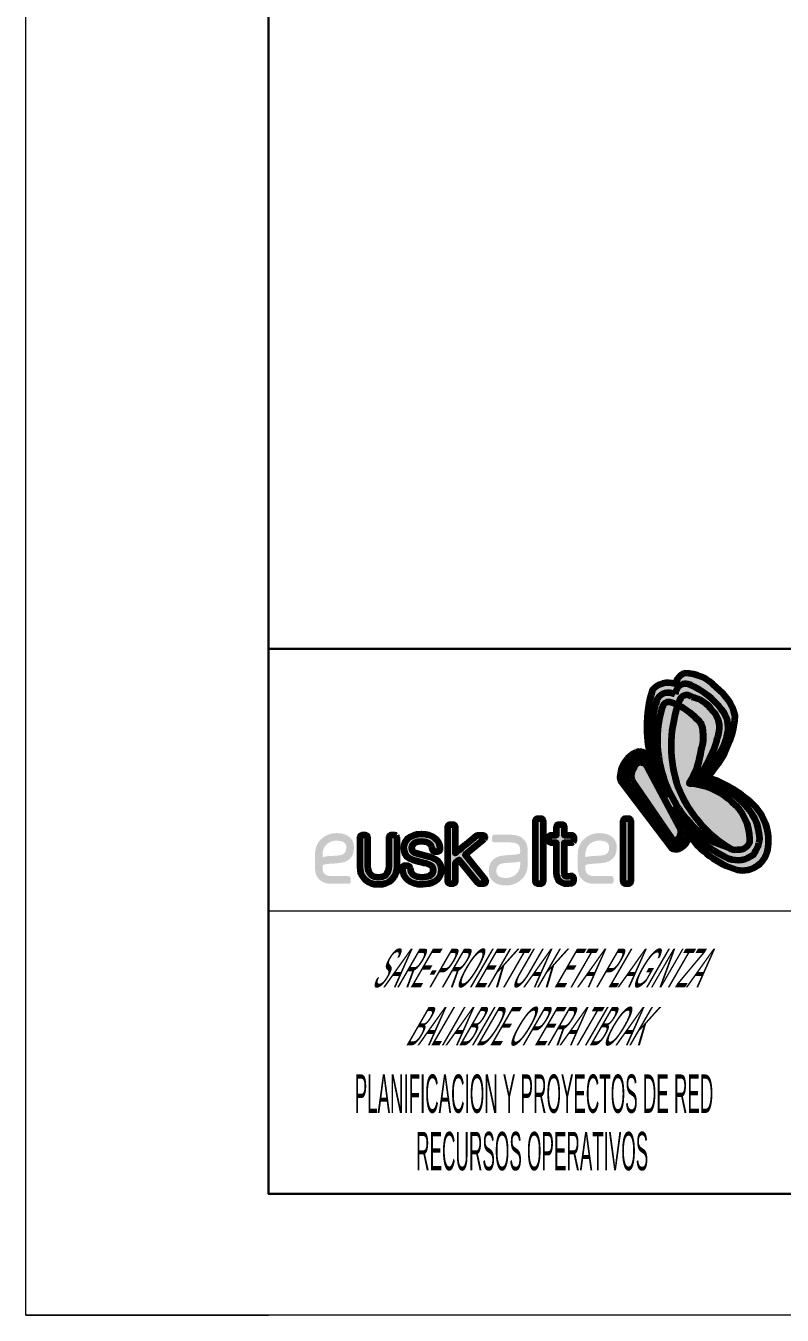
# Model space of a CAD drawing. Header units: millimetres. Extents: x 563825 to 564035, y 4765786 to 4766083.
# Drawn here: x 563824.9 to 563887.2, y 4765786 to 4765892.3 of the extents above; entities that cross this region are included whole.
import ezdxf
from ezdxf.enums import TextEntityAlignment as Align

# ---------------------------------------------------------------- set-up
doc = ezdxf.new("R2010")
doc.units = ezdxf.units.MM
doc.layers.add('58 Formato plano y líneas de solape - Planoaren formatua eta gainjartze-marrak', color=7, linetype='Continuous', lineweight=0)
doc.styles.add('StyleArial', font='arial.ttf')

msp = doc.modelspace()

# ---------------------------------------------------------------- hatches: boundary and pattern name
at = {"layer": '58 Formato plano y líneas de solape - Planoaren formatua eta gainjartze-marrak', "linetype": 'Continuous'}
h = msp.add_hatch(color=7, dxfattribs=at)
edge = h.paths.add_edge_path()
edge.add_arc((563876.0569495838, 4765830.377036599), 2.214256663156821, 113.0126527343384, 176.6086605830548)
edge.add_arc((563874.4603107203, 4765830.343773287), 0.6353381930428542, 165.0176347218246, 217.1847064365049)
edge.add_line((563873.9541421899, 4765829.959783442), (563878.1026433061, 4765824.489430607))
edge.add_arc((563878.4331972674, 4765825.275276483), 0.8525370892501735, 247.1866778747889, 311.7379664884903)
edge.add_arc((563878.390227569, 4765825.535572894), 1.084608779382514, 304.2565031456134, 367.1343983395432)
edge.add_arc((563885.7252361084, 4765829.991476119), 7.605609389967584, 214.6219688031748, 252.7879454035707)
edge.add_arc((563883.9278451462, 4765824.810841453), 2.133061599155011, 257.7337970555378, 354.9339671196885)
edge.add_arc((563881.7792702588, 4765825.071697388), 4.29684985118762, 353.9990581437214, 411.3540350593909)
edge.add_arc((563877.8139400536, 4765820.644511553), 10.23633495275654, 49.49431329895392, 71.76815546821588)
edge.add_arc((563875.1531096948, 4765836.112066452), 8.208875705234407, 315.5838607576871, 355.1472117776078)
edge.add_arc((563879.0905882218, 4765834.287319247), 4.389979487442117, 14.92028973574084, 52.61617750007174)
edge.add_arc((563879.0770184137, 4765835.258867023), 3.675650749786165, 43.21096524827868, 88.69268368934038)
edge.add_arc((563879.7191767718, 4765837.635715161), 1.412834376722308, 113.2760757386089, 163.3458073577096)
edge.add_arc((563877.785997648, 4765836.440922497), 1.701469767852468, 70.08334952478243, 138.7888647516532)
edge.add_arc((563886.1303121119, 4765834.511044506), 10.09629094526261, 162.4115937916652, 197.8981123629861)
edge.add_line((563876.5226358216, 4765831.40819906), (563876.0403179228, 4765832.173255446))
edge.add_arc((563875.4582100097, 4765831.740832293), 0.7251477798905889, 36.60707478349401, 111.5953104005029)
at = {"layer": '58 Formato plano y líneas de solape - Planoaren formatua eta gainjartze-marrak', "linetype": 'Continuous', "true_color": 0xd2d2d2}
h = msp.add_hatch(color=254, dxfattribs=at)
edge = h.paths.add_edge_path()
edge.add_arc((563877.8199049953, 4765836.272958232), 1.054550972761948, 58.35319779433772, 156.3179122489384)
edge.add_arc((563885.2209913925, 4765834.127474762), 8.752366657722925, 162.9307687130119, 190.9376674411496)
edge.add_arc((563885.2209913916, 4765832.996522233), 8.609684642344629, 183.5274779035367, 208.40225727049)
edge.add_line((563877.6476558761, 4765828.901249438), (563876.140107911, 4765831.607779036))
edge.add_arc((563875.5413682843, 4765831.391567542), 0.6365818844685879, 19.85521444734081, 117.1213033743613)
edge.add_arc((563875.6744215224, 4765830.859354589), 1.177498734982373, 111.0666121927416, 153.7780332185774)
edge.add_arc((563875.2586301515, 4765830.726301349), 0.9149424347684022, 134.4331536777385, 176.5663696176102)
edge.add_arc((563874.892733746, 4765830.443563216), 0.6431028721417372, 148.3414785127044, 208.4956385726687)
edge.add_arc((563874.7763121618, 4765830.177456741), 0.4506145289846714, 185.1836975531582, 224.9999999790664)
edge.add_line((563874.4576794317, 4765829.858824087), (563878.1026433061, 4765824.888590556))
edge.add_arc((563878.4186445696, 4765825.271118565), 0.4961699583555589, 230.4403318471539, 332.5924245312409)
edge.add_arc((563878.3188546401, 4765825.736804901), 0.8795670275400982, 307.89686727251, 384.7751405497647)
edge.add_line((563879.117465804, 4765826.1053948), (563878.2855912409, 4765827.699340004))
edge.add_arc((563887.0671050779, 4765832.971574751), 10.24262862569308, 210.9797119140804, 245.2419600954653)
edge.add_arc((563883.5245626, 4765825.637014972), 2.103682305549836, 249.2027179732998, 308.9275435950692)
edge.add_arc((563882.5931899289, 4765825.603751663), 2.765390447744216, 324.565953956825, 353.6598082578191)
edge.add_arc((563881.3458158184, 4765825.204591948), 3.996950868500269, 1.34435345027654, 50.56320882170492)
edge.add_arc((563880.3146532191, 4765825.088170365), 4.796605256155645, 41.90065575950526, 71.06466408078202)
edge.add_arc((563876.6120804374, 4765819.32814608), 11.5623260048267, 62.94498813016585, 70.0131871583192)
edge.add_arc((563875.4953104027, 4765835.056191309), 7.023742378254644, 316.1924545290985, 335.1416356488061)
edge.add_arc((563878.1359064385, 4765834.867583402), 4.644406883543407, 323.4783613955048, 348.6900675220367)
edge.add_arc((563880.4643381129, 4765834.468423686), 2.283841977191544, 347.0532719536885, 400.4622274872571)
edge.add_arc((563876.9051639806, 4765831.807358911), 6.724717081711002, 38.03252003061942, 65.48035731643222)
edge.add_arc((563879.2335956559, 4765837.171067595), 0.8849569714825817, 58.50212619408997, 132.7688254351266)
edge.add_arc((563879.5662287523, 4765837.071277664), 1.197155671532146, 141.243340577035, 175.2363583055722)
at = {"layer": '58 Formato plano y líneas de solape - Planoaren formatua eta gainjartze-marrak', "linetype": 'Continuous', "true_color": 0xf07a00}
h = msp.add_hatch(color=30, dxfattribs=at)
edge = h.paths.add_edge_path()
edge.add_arc((563877.8531683056, 4765836.065062549), 0.5066975479101125, 82.13562613841088, 169.9393103192397, ccw=False)
edge.add_arc((563877.6072335843, 4765834.770666906), 1.823783163746946, 56.75828523511137, 80.04565193927448, ccw=False)
edge.add_arc((563888.1814259507, 4765832.938311442), 10.14614099144182, 160.6745149229161, 199.7419713409585)
edge.add_arc((563888.2313209159, 4765833.370734468), 10.34652790912227, 201.9030262573441, 239.7967622428121)
edge.add_line((563883.0263056856, 4765824.428785227), (563881.6157742583, 4765824.953234897))
edge.add_arc((563886.3020489569, 4765832.780310721), 9.122734595913093, 204.9811704861748, 239.0899414577049, ccw=False)
edge.add_arc((563886.7344719802, 4765833.412313605), 9.789392594075778, 163.7203268011513, 207.265882030364, ccw=False)
edge.add_line((563877.3375869198, 4765836.156536547), (563877.3542621109, 4765836.153578163))
at = {"layer": '58 Formato plano y líneas de solape - Planoaren formatua eta gainjartze-marrak', "linetype": 'Continuous', "true_color": 0xe17500}
h = msp.add_hatch(color=32, dxfattribs=at)
edge = h.paths.add_edge_path()
edge.add_arc((563888.1814259507, 4765832.938311442), 10.14614099144182, 160.6745149229161, 199.7419713409585)
edge.add_arc((563888.2313209159, 4765833.370734468), 10.34652790912227, 201.9030262573441, 239.7967622428121)
edge.add_arc((563883.3168123254, 4765825.388676226), 1.002888248792874, 253.1617994901751, 284.0203949100072)
edge.add_arc((563883.6908791478, 4765825.254486913), 0.8490054521190552, 261.1170856854768, 360)
edge.add_arc((563880.4310748024, 4765825.154696983), 4.110021408200268, 1.391258860757097, 50.31082444655382)
edge.add_arc((563879.2335956547, 4765824.339745898), 5.516476523547678, 46.14184207962808, 86.88728337489684)
edge.add_arc((563873.5455697039, 4765833.537051016), 7.032745615851553, 328.3626134685513, 352.7737842565867)
edge.add_arc((563877.6702200988, 4765833.636840944), 3.017338302644303, 340.958427233371, 368.4033710961771)
edge.add_arc((563879.3333855846, 4765834.135790589), 1.323049447148906, 357.4877978959004, 412.001267570407)
edge.add_arc((563876.4178568798, 4765831.656667778), 5.129894462524905, 43.35438664314185, 64.73923765150977)
at = {"layer": '58 Formato plano y líneas de solape - Planoaren formatua eta gainjartze-marrak', "linetype": 'Continuous', "true_color": 0xf07a00}
h = msp.add_hatch(color=30, dxfattribs=at)
edge = h.paths.add_edge_path()
edge.add_arc((563879.3167539295, 4765836.530748883), 0.6024241599612605, 45.00000003131665, 173.6598082161861)
edge.add_arc((563895.2045633966, 4765830.349835777), 17.63056443834215, 159.2462163063078, 160.2896419324549)
edge.add_arc((563876.4178568823, 4765831.656667778), 5.129894460605004, 43.354386662779575, 64.73923767294082, ccw=False)
edge.add_arc((563879.3333855837, 4765834.135790589), 1.323049447935595, -2.5122021426246874, 52.001267538624575, ccw=False)
edge.add_arc((563877.6702201006, 4765833.636840944), 3.017338300768726, -19.04157278033199, 8.4033710835281, ccw=False)
edge.add_arc((563873.5455697037, 4765833.537051015), 7.032745615428851, 328.3626134760061, 352.7737842638753, ccw=False)
edge.add_arc((563879.2335956547, 4765824.339745897), 5.516476524578399, 46.14184208458647, 86.8872833754221, ccw=False)
edge.add_arc((563877.7132900789, 4765823.21106986), 7.390380903065631, 43.70522814649664, 70.99339636897705)
edge.add_arc((563873.296094883, 4765835.86548269), 8.870302832282263, 320.2925800415186, 347.0428658754961)
edge.add_arc((563880.1649683256, 4765834.468423686), 1.871619891641387, 341.5650511680622, 406.4548452443346)
edge.add_arc((563879.2834906185, 4765834.401897066), 2.595777192861745, 33.2470677164324, 79.80966618746466)
at = {"layer": '58 Formato plano y líneas de solape - Planoaren formatua eta gainjartze-marrak', "linetype": 'Continuous', "true_color": 0xe17500}
h = msp.add_hatch(color=32, dxfattribs=at)
edge = h.paths.add_edge_path()
edge.add_line((563874.8939165606, 4765830.013757796), (563878.1359065416, 4765825.27111847))
edge.add_arc((563878.3687496041, 4765825.470698424), 0.3066725621074232, 220.6012947252142, 321.3401918953677)
edge.add_arc((563878.1026431274, 4765825.83659483), 0.7525855658256029, 312.2051690703123, 393.6900675358123)
edge.add_line((563878.7288321382, 4765826.254054008), (563876.0902129168, 4765831.191987892))
edge.add_arc((563875.5415891121, 4765830.978117333), 0.5888366335918838, 21.29735989309694, 175.7103088759275)
edge.add_arc((563875.5822061205, 4765830.478489288), 0.8304925510544222, 139.1077351622935, 214.0271290312803)
for points in [[(563866.9186153397, 4765826.912199899), (563866.9784450114, 4765826.954080611), (563867.0472491619, 4765826.966046489), (563867.3075079225, 4765826.966046489), (563867.379303472, 4765826.954080611), (563867.4361414623, 4765826.912199899), (563867.4780221758, 4765826.852370225), (563867.4899880536, 4765826.780574959), (563867.4899880536, 4765821.760872405), (563867.4780221758, 4765821.692068256), (563867.4361414623, 4765821.632238867), (563867.379303472, 4765821.590358156), (563867.3075079225, 4765821.575400877), (563867.0472491619, 4765821.575400877), (563866.9784450114, 4765821.590358156), (563866.9186153397, 4765821.632238867), (563866.8767349087, 4765821.692068256), (563866.8617773496, 4765821.760872405), (563866.8617773496, 4765826.780574959), (563866.8767349087, 4765826.852370225)], [(563874.5379132526, 4765826.966046489), (563874.6097088021, 4765826.954080611), (563874.6695384738, 4765826.912199899), (563874.7084277885, 4765826.852370225), (563874.7203936662, 4765826.780574959), (563874.7203936662, 4765821.760872405), (563874.7084277885, 4765821.692068256), (563874.6695384738, 4765821.632238867), (563874.6097088021, 4765821.590358156), (563874.5379132526, 4765821.575400877), (563874.277654492, 4765821.575400877), (563874.2088509067, 4765821.590358156), (563874.149021235, 4765821.632238867), (563874.1101319202, 4765821.692068256), (563874.0951746436, 4765821.760872405), (563874.0951746436, 4765826.780574959), (563874.1101319202, 4765826.852370225), (563874.149021235, 4765826.912199899), (563874.2088509067, 4765826.954080611), (563874.277654492, 4765826.966046489)], [(563855.3774881893, 4765825.545093908), (563855.4223603016, 4765825.485264238), (563855.4343261794, 4765825.413468686), (563855.4343261794, 4765823.014302133), (563855.4074027424, 4765822.679256706), (563855.323641598, 4765822.37711695), (563855.1890249779, 4765822.116858472), (563855.0035531654, 4765821.892497628), (563854.7791923209, 4765821.718991693), (563854.5159421612, 4765821.596340952), (563854.2317516451, 4765821.530528482), (563853.920637692, 4765821.506596725), (563853.8727741808, 4765821.506596725), (563853.5975578607, 4765821.530528482), (563853.3283249037, 4765821.596340952), (563853.0710575416, 4765821.718991693), (563852.8377219357, 4765821.892497628), (563852.6552418045, 4765822.113866792), (563852.5176335032, 4765822.37711695), (563852.4368637574, 4765822.679256706), (563852.409940603, 4765823.014302133), (563852.409940603, 4765825.413468686), (563852.4248981623, 4765825.485264238), (563852.4637871945, 4765825.545093908), (563852.5236168662, 4765825.586974622), (563852.5954124155, 4765825.598940499), (563852.852679212, 4765825.598940499), (563852.9244750441, 4765825.586974622), (563852.9813130344, 4765825.545093908), (563853.023193748, 4765825.485264238), (563853.0351596257, 4765825.413468686), (563853.0351596257, 4765823.035242491), (563853.0531085839, 4765822.798915767), (563853.1039637764, 4765822.604469759), (563853.1877252037, 4765822.454895863), (563853.2894355889, 4765822.332244838), (563853.4150774472, 4765822.245492012), (563853.5556771472, 4765822.179679542), (563853.9086715314, 4765822.125832952), (563854.1120923018, 4765822.143781627), (563854.285597954, 4765822.179679542), (563854.4291890528, 4765822.245492012), (563854.5518397948, 4765822.332244838), (563854.6565415786, 4765822.454895863), (563854.7343199258, 4765822.601478077), (563854.7881665172, 4765822.798915767), (563854.8061154751, 4765823.035242491), (563854.8061154751, 4765825.413468686), (563854.8210727518, 4765825.485264238), (563854.8599620665, 4765825.545093908), (563854.9197917383, 4765825.586974622), (563854.9915872877, 4765825.598940499), (563855.2488546495, 4765825.598940499), (563855.320650199, 4765825.586974622)], [(563858.4467458779, 4765822.577546323), (563858.4617034371, 4765822.71216266), (563858.4497372766, 4765822.849770961), (563858.4048648815, 4765822.942506866), (563858.3211037369, 4765823.035242491), (563858.207427474, 4765823.110029439), (563857.8783648454, 4765823.235671862), (563857.7018675117, 4765823.277552293), (563857.4924639438, 4765823.328407486), (563857.25314554, 4765823.391228555), (563856.9809209014, 4765823.463024104), (563856.7775004135, 4765823.531828256), (563856.6039947616, 4765823.600632406), (563856.3497187985, 4765823.753197702), (563856.1702300663, 4765823.962601269), (563856.0685196811, 4765824.225851431), (563856.032621765, 4765824.54893126), (563856.0535621217, 4765824.746368668), (563856.1104006773, 4765824.940814961), (563856.2210849763, 4765825.144235728), (563856.3796336344, 4765825.323724463), (563856.5860458036, 4765825.473298359), (563856.834338404, 4765825.583982941), (563857.1304950805, 4765825.658770171), (563857.4745149858, 4765825.682701927), (563857.8005862157, 4765825.66475297), (563858.0877684132, 4765825.604923298), (563858.3420440939, 4765825.506204594), (563858.5574307421, 4765825.362613494), (563858.7159791174, 4765825.216030995), (563858.8356381782, 4765825.039533945), (563858.925382403, 4765824.833121776), (563858.9792292769, 4765824.590811974), (563858.9971779524, 4765824.402348763), (563858.9852120744, 4765824.333544895), (563858.9433313609, 4765824.270723544), (563858.8835019721, 4765824.231834226), (563858.8117064227, 4765824.21687695), (563858.5544390605, 4765824.21687695), (563858.4258055208, 4765824.267732142), (563858.3689675309, 4765824.390382887), (563858.3689675309, 4765824.402348763), (563858.3510185729, 4765824.545939862), (563858.3121295406, 4765824.662607525), (563858.2403339912, 4765824.785258266), (563858.147598085, 4765824.877993889), (563858.0309304233, 4765824.952780837), (563857.8783648454, 4765825.00363603), (563857.6928933156, 4765825.039533945), (563857.4745149858, 4765825.051499824), (563857.1933158684, 4765825.033550865), (563856.9898953805, 4765824.976712876), (563856.8522873617, 4765824.898934528), (563856.7595514555, 4765824.815172818), (563856.6847645075, 4765824.689530678), (563856.6578413531, 4765824.539956499), (563856.6727983468, 4765824.396365682), (563856.7146793435, 4765824.300638376), (563856.7924579729, 4765824.22286003), (563856.8941680753, 4765824.163030358), (563857.2681030993, 4765824.040379616), (563858.1894785161, 4765823.795078416), (563858.4168310419, 4765823.71730007), (563858.6202518126, 4765823.606615205), (563858.8117064227, 4765823.457041307), (563858.9582889202, 4765823.268578096), (563859.0629904215, 4765823.026268295), (563859.0958969389, 4765822.727120219), (563859.0599990227, 4765822.413014866), (563858.9463227598, 4765822.143781627), (563858.7847832682, 4765821.934378341), (563858.5753797003, 4765821.763863808), (563858.3420440939, 4765821.644204746), (563858.0817853332, 4765821.563434717), (563857.5732336896, 4765821.506596725), (563857.1963075498, 4765821.530528482), (563856.8672449212, 4765821.599332633), (563856.5830544047, 4765821.713008611), (563856.3437360009, 4765821.871557271), (563856.200144902, 4765822.024122567), (563856.0834772404, 4765822.197628501), (563855.9967241315, 4765822.401048987), (563855.9339030613, 4765822.628401515), (563855.9009968266, 4765822.885668877), (563855.9009968266, 4765822.900625871), (563855.9159543859, 4765822.972421421), (563855.9548434179, 4765823.032251092), (563856.0176647713, 4765823.07413209), (563856.0864686391, 4765823.086097682), (563856.3437360009, 4765823.086097682), (563856.4663864603, 4765823.041225571), (563856.5262161322, 4765822.924557908), (563856.5292075308, 4765822.900625871), (563856.5591223666, 4765822.727120219), (563856.6069861606, 4765822.574554923), (563856.6787817099, 4765822.448912499), (563856.7685259347, 4765822.347202398), (563856.9210915127, 4765822.254466492), (563857.1035716436, 4765822.18566234), (563857.3189582919, 4765822.143781627), (563857.567250892, 4765822.128824351), (563857.9112710801, 4765822.164721983), (563858.0728111367, 4765822.218568858), (563858.2044360753, 4765822.281389645), (563858.3988820841, 4765822.463870059)], [(563862.6408000364, 4765825.266886191), (563861.0732646749, 4765823.968584068), (563862.7425101389, 4765821.87454867), (563862.7784080552, 4765821.757881008), (563862.7604590969, 4765821.680102379), (563862.6976380269, 4765821.602324031), (563862.5959276416, 4765821.575400877), (563862.254899135, 4765821.575400877), (563862.1741291066, 4765821.593349553), (563862.1083166373, 4765821.647196426), (563860.591636751, 4765823.55875141), (563860.2595824408, 4765823.283535657), (563860.2595824408, 4765821.760872405), (563860.2476162805, 4765821.692068256), (563860.2057355668, 4765821.632238867), (563860.1459061779, 4765821.590358156), (563860.0741106286, 4765821.575400877), (563859.8138518677, 4765821.575400877), (563859.7480393985, 4765821.590358156), (563859.6882100096, 4765821.632238867), (563859.6493206949, 4765821.692068256), (563859.6343631356, 4765821.760872405), (563859.6343631356, 4765826.292963673), (563859.6493206949, 4765826.364759222), (563859.6882100096, 4765826.418605815), (563859.7480393985, 4765826.460486528), (563859.8138518677, 4765826.472452407), (563860.0741106286, 4765826.472452407), (563860.1459061779, 4765826.460486528), (563860.2057355668, 4765826.418605815), (563860.2476162805, 4765826.364759222), (563860.2595824408, 4765826.292963673), (563860.2595824408, 4765824.09721789), (563860.334369389, 4765824.157047279), (563860.4480456522, 4765824.252774582), (563860.6065940276, 4765824.384399806), (563860.8010400364, 4765824.545939862), (563861.0433501217, 4765824.746368668), (563861.3245492391, 4765824.979704274), (563861.6506201865, 4765825.248937231), (563862.0125893323, 4765825.551076706), (563862.129256994, 4765825.592957418), (563862.5241323747, 4765825.592957418), (563862.6348169564, 4765825.563042868), (563862.6976380269, 4765825.473298359), (563862.7066125058, 4765825.410477288), (563862.6916549464, 4765825.33269894)], [(563869.9759074332, 4765825.01859359), (563869.9160780443, 4765824.979704274), (563869.8442824947, 4765824.964746715), (563869.2310290672, 4765824.964746715), (563869.2310290672, 4765822.505750772), (563869.2400035462, 4765822.380108632), (563869.2579525042, 4765822.287373008), (563869.296841819, 4765822.227543337), (563869.3417136488, 4765822.2006199), (563869.5481258181, 4765822.194637103), (563869.7934270194, 4765822.230534735), (563869.8771884467, 4765822.227543337), (563869.9430011986, 4765822.188653738), (563869.9938563912, 4765822.128824351), (563870.0088136678, 4765822.051046003), (563870.0088136678, 4765821.781812764), (563869.9579584752, 4765821.659162021), (563869.8412910961, 4765821.602324031), (563869.578040654, 4765821.572409194), (563869.3177818931, 4765821.581383673), (563869.0635062129, 4765821.650187825), (563868.8600854422, 4765821.775829965), (563868.7523925421, 4765821.907455186), (563868.6716222311, 4765822.066003279), (563868.6237587198, 4765822.260449289), (563868.6058097619, 4765822.478827619), (563868.6058097619, 4765824.964746715), (563868.1421305136, 4765824.964746715), (563868.076318044, 4765824.979704274), (563868.0164886552, 4765825.01859359), (563867.9746076588, 4765825.078422979), (563867.9596503823, 4765825.147227131), (563867.9596503823, 4765825.410477288), (563867.9746076588, 4765825.482272836), (563868.0164886552, 4765825.539111112), (563868.076318044, 4765825.580991543), (563868.1421305136, 4765825.592957418), (563868.6058097619, 4765825.592957418), (563868.6058097619, 4765826.292963673), (563868.6207673212, 4765826.364759222), (563868.6596566358, 4765826.421597496), (563868.7194860248, 4765826.460486528), (563868.7882901755, 4765826.472452407), (563869.0455572547, 4765826.472452407), (563869.1173528044, 4765826.460486528), (563869.1771821931, 4765826.421597496), (563869.2190629067, 4765826.364759222), (563869.2310290672, 4765826.292963673), (563869.2310290672, 4765825.592957418), (563869.8442824947, 4765825.592957418), (563869.9160780443, 4765825.580991543), (563869.9759074332, 4765825.539111112), (563870.0177881469, 4765825.482272836), (563870.0297540246, 4765825.410477288), (563870.0297540246, 4765825.147227131), (563870.0177881469, 4765825.078422979)]]:
    msp.add_hatch(color=32, dxfattribs=at).paths.add_polyline_path(points)
h = msp.add_hatch(color=32, dxfattribs=at)
h.paths.add_polyline_path([(563849.149227739, 4765825.204065119), (563849.4752992514, 4765825.473298359), (563849.8582084714, 4765825.652787091), (563850.1693224247, 4765825.727574321), (563850.4894108573, 4765825.751506078), (563850.7855669686, 4765825.736548516), (563851.051809092, 4765825.682701927), (563851.2881358148, 4765825.592957418), (563851.4915563025, 4765825.467315561), (563851.6800195138, 4765825.296801025), (563851.8116447346, 4765825.087397739), (563851.8924144806, 4765824.842096255), (563851.9163465187, 4765824.560897139), (563851.8834402843, 4765824.213885552), (563851.7817296161, 4765823.917728876), (563851.6590791568, 4765823.732257344), (563851.4945477012, 4765823.570717571), (563851.2402723033, 4765823.418151993), (563850.9441156266, 4765823.322424687), (563850.761635213, 4765823.29550125), (563850.5163340117, 4765823.268578096), (563850.2112031387, 4765823.24464634), (563849.8462425938, 4765823.220714303), (563849.6398304247, 4765823.196782548), (563849.4752992514, 4765823.160884632), (563849.3257253553, 4765823.11302112), (563849.3257253553, 4765822.843787881), (563849.3466657118, 4765822.643359073), (563849.3855547442, 4765822.526691128), (563849.4394016181, 4765822.433955505), (563849.5530775986, 4765822.338227917), (563849.6966684147, 4765822.266432652), (563849.8791488286, 4765822.224551655), (563850.0945354769, 4765822.209594378), (563851.4586500679, 4765822.209594378), (563851.5304456173, 4765822.197628501), (563851.5872836075, 4765822.152756387), (563851.63215572, 4765822.095918398), (563851.6441218804, 4765822.024122567), (563851.6441218804, 4765821.760872405), (563851.63215572, 4765821.692068256), (563851.5872836075, 4765821.632238867), (563851.5304456173, 4765821.590358156), (563851.4586500679, 4765821.575400877), (563850.0676120399, 4765821.575400877), (563849.7774387257, 4765821.596340952), (563849.5052138047, 4765821.659162021), (563849.310767796, 4765821.742923733), (563849.149227739, 4765821.844633835), (563848.963756492, 4765822.030105647), (563848.8261481907, 4765822.242500613), (563848.7334122842, 4765822.514725252), (563848.6975143683, 4765822.831822285), (563848.6975143683, 4765823.774138059), (563848.7064891299, 4765824.07926893), (563848.7244380881, 4765824.306621458), (563848.775292998, 4765824.5369651), (563848.8500799463, 4765824.755343431), (563848.9787134858, 4765824.994661834)])
h.paths.add_polyline_path([(563849.6218817495, 4765824.788249665), (563849.4842737307, 4765824.614743729), (563849.3855547442, 4765824.402348763), (563849.3406829146, 4765824.210894152), (563849.3227339563, 4765824.016447862), (563849.3227339563, 4765823.774138059), (563849.4274354576, 4765823.798069814), (563849.5979497109, 4765823.833967729), (563849.6667538615, 4765823.845933608), (563849.7983790828, 4765823.854908088), (563849.9988081716, 4765823.869865363), (563850.2590666496, 4765823.881831242), (563850.5253084906, 4765823.896788518), (563850.8094990068, 4765823.938669513), (563851.0189025751, 4765824.013456181), (563851.168476754, 4765824.142090002), (563851.2582209789, 4765824.327561814), (563851.2881358148, 4765824.56388882), (563851.2642040589, 4765824.746368668), (563851.1924085096, 4765824.889959767), (563851.0727494488, 4765825.00363603), (563850.902234913, 4765825.078422979), (563850.5911209597, 4765825.13825265), (563850.2620583313, 4765825.117312293), (563850.0795781999, 4765825.072440182), (563849.9120553455, 4765825.000644632), (563849.7594897678, 4765824.907908724)], flags=0)
h = msp.add_hatch(color=32, dxfattribs=at)
h.paths.add_polyline_path([(563864.8335541381, 4765824.979704274), (563863.4694398297, 4765824.979704274), (563863.4006356791, 4765824.994661834), (563863.34080629, 4765825.036542264), (563863.3019169753, 4765825.096371937), (563863.2869594161, 4765825.165176087), (563863.2869594161, 4765825.428426246), (563863.3019169753, 4765825.500221795), (563863.34080629, 4765825.557059786), (563863.4006356791, 4765825.601931897), (563863.4694398297, 4765825.613898058), (563864.8604778578, 4765825.613898058), (563865.1536425705, 4765825.592957418), (563865.42287581, 4765825.53013635), (563865.6233048992, 4765825.449366604), (563865.7788618756, 4765825.344664536), (563865.967325087, 4765825.162184688), (563866.1049331055, 4765824.94679804), (563866.197669012, 4765824.677564799), (563866.2305752466, 4765824.357476651), (563866.2305752466, 4765823.415160595), (563866.2245921663, 4765823.11302112), (563866.2036518094, 4765822.882677196), (563866.1587796971, 4765822.658316068), (563866.0780096686, 4765822.433955505), (563865.9523678104, 4765822.2006199), (563865.7788618756, 4765821.985233534), (563865.4557820447, 4765821.718991693), (563865.0698811432, 4765821.536511562), (563864.7647505526, 4765821.464716012), (563864.4416704391, 4765821.437792859), (563864.145514045, 4765821.455741251), (563863.8792724868, 4765821.509588124), (563863.6429454816, 4765821.599332633), (563863.4365335951, 4765821.721983374), (563863.2540531816, 4765821.895489026), (563863.1224279602, 4765822.104892595), (563863.0416582145, 4765822.350193797), (563863.01473506, 4765822.628401515), (563863.0506326935, 4765822.9784045), (563863.1493513973, 4765823.271569496), (563863.2720021394, 4765823.460032707), (563863.4335419135, 4765823.618581083), (563863.6908092757, 4765823.774138059), (563863.9869656696, 4765823.866873965), (563864.1724374822, 4765823.899779918), (563864.4177386835, 4765823.926703637), (563864.7228695565, 4765823.950635392), (563865.0818473037, 4765823.968584068), (563865.2882591902, 4765823.992515822), (563865.4527906458, 4765824.02841374), (563865.6023645423, 4765824.076277534), (563865.6083476226, 4765824.348501888), (563865.5844155842, 4765824.545939862), (563865.5455262696, 4765824.66859032), (563865.4916796781, 4765824.755343431), (563865.3839867779, 4765824.857053533), (563865.2344125988, 4765824.925857683), (563865.0549238668, 4765824.967738114)])
h.paths.add_polyline_path([(563864.118590608, 4765823.250629138), (563863.90918704, 4765823.178833589), (563863.7596131436, 4765823.050200051), (563863.669868636, 4765822.867719919), (563863.6399540828, 4765822.625410116), (563863.6668772371, 4765822.4459211), (563863.7386727866, 4765822.299338603), (563863.8583318474, 4765822.188653738), (563864.0258547018, 4765822.110875392), (563864.3399603366, 4765822.054037402), (563864.6690232477, 4765822.071986078), (563864.854494495, 4765822.119850155), (563865.0220173491, 4765822.191645703), (563865.1745829271, 4765822.287373008), (563865.3062078656, 4765822.401048987), (563865.4468075657, 4765822.577546323), (563865.5425348708, 4765822.786949891), (563865.5933900633, 4765822.981396182), (563865.6083476226, 4765823.172850792), (563865.6083476226, 4765823.415160595), (563865.5066372373, 4765823.391228555), (563865.3331313025, 4765823.355330922), (563865.2673188335, 4765823.349347843), (563865.1327022136, 4765823.337382249), (563864.9352648061, 4765823.322424687), (563864.6690232477, 4765823.30447573), (563864.4057728057, 4765823.292509852)], flags=0)
h = msp.add_hatch(color=32, dxfattribs=at)
h.paths.add_polyline_path([(563873.1438841083, 4765825.467315561), (563873.3323473195, 4765825.296801025), (563873.4609808591, 4765825.087397739), (563873.541750605, 4765824.842096255), (563873.5656826432, 4765824.560897139), (563873.5327764085, 4765824.210894152), (563873.434057705, 4765823.917728876), (563873.3114069627, 4765823.732257344), (563873.1468755072, 4765823.570717571), (563872.8955912255, 4765823.418151993), (563872.5964434327, 4765823.322424687), (563872.4169547005, 4765823.29550125), (563872.1716532164, 4765823.268578096), (563871.8665223431, 4765823.24464634), (563871.5015617986, 4765823.220714303), (563871.295149912, 4765823.196782548), (563871.1276270576, 4765823.160884632), (563870.9780528785, 4765823.11302112), (563870.9780528785, 4765822.843787881), (563870.998993235, 4765822.643359073), (563871.0378825499, 4765822.526691128), (563871.0917291413, 4765822.433955505), (563871.2054054044, 4765822.338227917), (563871.3489965034, 4765822.266432652), (563871.5344683157, 4765822.224551655), (563871.7498546817, 4765822.209594378), (563873.110977591, 4765822.209594378), (563873.1827731405, 4765822.197628501), (563873.2426028119, 4765822.152756387), (563873.2844838083, 4765822.095918398), (563873.2964494035, 4765822.024122567), (563873.2964494035, 4765821.760872405), (563873.2844838083, 4765821.692068256), (563873.2426028119, 4765821.632238867), (563873.1827731405, 4765821.590358156), (563873.110977591, 4765821.575400877), (563871.7199398455, 4765821.575400877), (563871.429766249, 4765821.596340952), (563871.1605332921, 4765821.659162021), (563870.9630956018, 4765821.742923733), (563870.8015558276, 4765821.844633835), (563870.6160840152, 4765822.030105647), (563870.4784757139, 4765822.242500613), (563870.3887317716, 4765822.514725252), (563870.3498424568, 4765822.831822285), (563870.3498424568, 4765823.774138059), (563870.358816653, 4765824.07926893), (563870.3797570103, 4765824.306621458), (563870.427620804, 4765824.5369651), (563870.505399151, 4765824.755343431), (563870.6310415745, 4765824.994661834), (563870.8015558276, 4765825.204065119), (563871.1276270576, 4765825.473298359), (563871.5105362776, 4765825.652787091), (563871.8216502308, 4765825.727574321), (563872.1417383805, 4765825.751506078), (563872.437895057, 4765825.736548516), (563872.7041366155, 4765825.682701927), (563872.9404633379, 4765825.592957418)])
h.paths.add_polyline_path([(563871.914386137, 4765825.117312293), (563871.7319057233, 4765825.072440182), (563871.5643828688, 4765825.000644632), (563871.4118175738, 4765824.907908724), (563871.274209555, 4765824.788249665), (563871.1395929352, 4765824.614743729), (563871.0378825499, 4765824.402348763), (563870.9930104378, 4765824.213885552), (563870.9750614794, 4765824.016447862), (563870.9750614794, 4765823.774138059), (563871.0797632636, 4765823.798069814), (563871.250277517, 4765823.833967729), (563871.3190816676, 4765823.845933608), (563871.4536980046, 4765823.854908088), (563871.6511359777, 4765823.869865363), (563871.9113947381, 4765823.881831242), (563872.1806276953, 4765823.896788518), (563872.4648182114, 4765823.938669513), (563872.6742217796, 4765824.013456181), (563872.8237956761, 4765824.142090002), (563872.9135401835, 4765824.327561814), (563872.9404633379, 4765824.56388882), (563872.9165315824, 4765824.746368668), (563872.844736033, 4765824.889959767), (563872.7250769723, 4765825.00363603), (563872.5545627191, 4765825.078422979), (563872.2434487657, 4765825.13825265)], flags=0)

# ---------------------------------------------------------------- linework, layer by layer
at = {"layer": '58 Formato plano y líneas de solape - Planoaren formatua eta gainjartze-marrak', "color": 7, "linetype": 'Continuous', "lineweight": 30}
msp.add_line((563844.8691880985, 4765840.93889948), (564024.8691880984, 4765840.938899479), dxfattribs=at)
at = {"layer": '58 Formato plano y líneas de solape - Planoaren formatua eta gainjartze-marrak', "color": 7, "linetype": 'Continuous', "lineweight": 13}
msp.add_line((563844.8691880984, 4765819.356024798), (564024.8691880984, 4765819.356024798), dxfattribs=at)
at = {"layer": '58 Formato plano y líneas de solape - Planoaren formatua eta gainjartze-marrak', "color": 7, "linetype": 'Continuous', "lineweight": 0}
msp.add_line((563824.8691880984, 4765786.030716894), (563844.8691880984, 4765786.030716894), dxfattribs=at)
at = {"layer": '58 Formato plano y líneas de solape - Planoaren formatua eta gainjartze-marrak', "color": 7, "linetype": 'Continuous', "lineweight": 0, "flags": 128}
msp.add_lwpolyline([(563824.8691880984, 4766083.030716894), (564034.8691880984, 4766083.030716894), (564034.8691880984, 4765786.030716894), (563824.8691880984, 4765786.030716894), (563824.8691880984, 4766083.030716894)], dxfattribs=at)
at = {"layer": '58 Formato plano y líneas de solape - Planoaren formatua eta gainjartze-marrak', "color": 7, "linetype": 'Continuous', "lineweight": 30, "flags": 128}
msp.add_lwpolyline([(563844.8691880984, 4766073.030716894), (564024.8691880984, 4766073.030716894), (564024.8691880984, 4765796.030716894), (563844.8691880984, 4765796.030716894), (563844.8691880984, 4766073.030716894)], dxfattribs=at)
at = {"layer": '58 Formato plano y líneas de solape - Planoaren formatua eta gainjartze-marrak', "color": 7, "linetype": 'Continuous', "lineweight": 100, "flags": 128}
msp.add_lwpolyline([(563875.1913204931, 4765832.415079495, 0.2848386609422328), (563873.846570569, 4765830.508022022), (563873.846570569, 4765830.50802202, 0.2316361635228455), (563873.9541423279, 4765829.959783472), (563873.9541421899, 4765829.959783442), (563878.1026433061, 4765824.489430607), (563878.1026431274, 4765824.489430793, 0.2893504211869588), (563879.0007524879, 4765824.639115686), (563879.0007524877, 4765824.639115685, 0.281454094176864), (563879.4664388226, 4765825.670278284, 0.1680871894189683), (563883.4746676356, 4765822.726475379, 0.4515182063328056), (563886.0525741332, 4765824.622484029, 0.2556170776493671), (563884.46268033, 4765828.427621856, 0.09749512765639246), (563881.0165090525, 4765830.366965207, 0.1743631612449302), (563883.3325593848, 4765835.417629185), (563883.3325593848, 4765835.417629183, 0.1659788121412226), (563881.7559709055, 4765837.775535847), (563881.7559709054, 4765837.775535849, 0.2010983415563432), (563879.1608783643, 4765838.933561016, 0.2220138997376113), (563878.3656080696, 4765838.040625948, 0.3090999951530722), (563876.5060042641, 4765837.561911483), (563876.5060042641, 4765837.561911481, 0.1560885618104879), (563876.5226359189, 4765831.408199197), (563876.5226358216, 4765831.40819906), (563876.0403179228, 4765832.173255446), (563876.0403179291, 4765832.173255319, 0.3393970132282161), (563875.1913204931, 4765832.415079495)], format="xyb", dxfattribs=at)
at = {"layer": '58 Formato plano y líneas de solape - Planoaren formatua eta gainjartze-marrak', "color": 254, "linetype": 'Continuous', "lineweight": 100, "true_color": 0xd2d2d2, "flags": 128}
msp.add_lwpolyline([(563878.3732083461, 4765837.170696031, 0.4555403306945043), (563876.8541596492, 4765836.696530753), (563876.8541596492, 4765836.696530754, 0.1228151162050231), (563876.6276186062, 4765832.46679229, 0.1089649132860276), (563877.6476559179, 4765828.901249416), (563877.6476558761, 4765828.901249438), (563876.140107911, 4765831.607779036), (563876.1401078579, 4765831.607779056, 0.4518645150540062), (563875.2511659641, 4765831.958153025, 0.1885516929815034), (563874.61810032, 4765831.379632196), (563874.6181003201, 4765831.379632195, 0.1859403406828078), (563874.3453301797, 4765830.781099347, 0.2686702667407564), (563874.3275405803, 4765830.13674407), (563874.3275405804, 4765830.136744072, 0.1755006447165083), (563874.4576795729, 4765829.858824152), (563874.4576794317, 4765829.858824087), (563878.1026433061, 4765824.888590556), (563878.1026431273, 4765824.888590506, 0.4777903989312904), (563878.8591216985, 4765825.042723017, 0.348619838359939), (563879.117465777, 4765826.105394656), (563879.117465804, 4765826.1053948), (563878.2855912409, 4765827.699340004), (563878.2855913301, 4765827.699340171, 0.1506210335457982), (563882.777623657, 4765823.670403303, 0.2666627263591705), (563884.8463842542, 4765824.000473876, 0.1276322339299073), (563885.341666515, 4765825.298365376, 0.2181214452035486), (563883.8847852311, 4765828.29154037), (563883.8847852311, 4765828.291540372, 0.1279433371884705), (563881.8711556251, 4765829.625209294), (563881.8711556253, 4765829.625209292, 0.03085061818844717), (563880.5641280414, 4765830.194088394), (563880.5641280413, 4765830.194088396, 0.08287032614990072), (563881.8683011725, 4765832.103574564), (563881.8683011724, 4765832.103574565, 0.1104527282725327), (563882.6901220785, 4765833.956740273, 0.2373528795446685), (563882.2019626298, 4765835.950515185), (563882.2019626299, 4765835.950515184, 0.1203396928855641), (563879.6959564025, 4765837.925634607), (563879.6959564023, 4765837.92563461, 0.3358897995799719), (563878.6326727199, 4765837.820714011), (563878.63267272, 4765837.82071401, 0.1494198551194725), (563878.3732083461, 4765837.170696031)], format="xyb", dxfattribs=at)
at = {"layer": '58 Formato plano y líneas de solape - Planoaren formatua eta gainjartze-marrak', "color": 30, "linetype": 'Continuous', "lineweight": 100, "true_color": 0xf07a00, "flags": 128}
for points in [[(563877.3542621109, 4765836.153578163, -0.4030301535945853), (563877.9224990355, 4765836.566994471, -0.1019614531544503), (563878.6069809829, 4765836.296016101, 0.1721344668353717), (563878.6316410651, 4765829.511098922), (563878.6316410652, 4765829.511098923, 0.1668659975522646), (563883.0263056856, 4765824.428785227), (563881.6157742583, 4765824.953234897, -0.1499362392332273), (563878.0327769613, 4765828.927593865), (563878.0327769612, 4765828.927593864, -0.1923232890033645), (563877.3375870053, 4765836.15653665), (563877.3375869198, 4765836.156536547), (563877.3542621109, 4765836.153578163)], [(563879.7427321379, 4765836.956727092, 0.6288796563444048), (563878.7180143556, 4765836.597275503, 0.004552834626069101), (563878.6069809829, 4765836.2960161, -0.09358076203308928), (563880.1479130939, 4765835.178385802, -0.242449606117434), (563880.6551634615, 4765834.077798486, -0.1203268851352654), (563880.5224559868, 4765832.652421893, -0.1069184692473605), (563879.5331427229, 4765829.848083648), (563879.5331427233, 4765829.84808365, -0.1796826456271911), (563883.0558267417, 4765828.317441557, 0.1196329751176792), (563880.1201681072, 4765830.198534926), (563880.1201681074, 4765830.198534925, 0.1172530945628779), (563881.9405428572, 4765833.876565508), (563881.940542857, 4765833.876565509, 0.2909517759345853), (563881.4543759847, 4765835.825033028), (563881.4543759846, 4765835.825033027, 0.2060099919616594), (563879.7427321379, 4765836.956727092)]]:
    msp.add_lwpolyline(points, format="xyb", dxfattribs=at)
at = {"layer": '58 Formato plano y líneas de solape - Planoaren formatua eta gainjartze-marrak', "color": 32, "linetype": 'Continuous', "lineweight": 100, "true_color": 0xe17500, "flags": 128}
for points in [[(563878.6069809829, 4765836.296016101, 0.1721344668353717), (563878.6316410651, 4765829.511098922), (563878.6316410652, 4765829.511098923, 0.1668659975522646), (563883.0263056856, 4765824.428785227), (563883.0263056852, 4765824.428785226, 0.1354656581754378), (563883.5597793186, 4765824.415664469, 0.460387001553981), (563884.5398845992, 4765825.254486913, 0.2167538053051065), (563883.0558267415, 4765828.317441557, 0.1796826456271911), (563879.5331427233, 4765829.84808365), (563879.5331427229, 4765829.848083648, 0.1069184692473605), (563880.5224559873, 4765832.652421893, 0.1203268851352654), (563880.6551634615, 4765834.077798487, 0.242449606117434), (563880.1479130939, 4765835.178385802, 0.09358076203308928), (563878.6069809829, 4765836.296016101)], [(563874.8939165606, 4765830.013757796), (563878.1359065416, 4765825.27111847), (563878.1359064368, 4765825.271118565, 0.4702386743364146), (563878.608220643, 4765825.279121594, 0.3713250865308666), (563878.7288321691, 4765826.254054192), (563878.7288321382, 4765826.254054008), (563876.0902129168, 4765831.191987892), (563876.0902128936, 4765831.191987685, 0.7983820222758196), (563874.9544020409, 4765831.022161906, 0.3390620677589073), (563874.8939165606, 4765830.013757796)]]:
    msp.add_lwpolyline(points, format="xyb", dxfattribs=at)
for points in [[(563866.9186153397, 4765826.912199899), (563866.9784450114, 4765826.954080611), (563867.0472491619, 4765826.966046489), (563867.3075079225, 4765826.966046489), (563867.379303472, 4765826.954080611), (563867.4361414623, 4765826.912199899), (563867.4780221758, 4765826.852370225), (563867.4899880536, 4765826.780574959), (563867.4899880536, 4765821.760872405), (563867.4780221758, 4765821.692068256), (563867.4361414623, 4765821.632238867), (563867.379303472, 4765821.590358156), (563867.3075079225, 4765821.575400877), (563867.0472491619, 4765821.575400877), (563866.9784450114, 4765821.590358156), (563866.9186153397, 4765821.632238867), (563866.8767349087, 4765821.692068256), (563866.8617773496, 4765821.760872405), (563866.8617773496, 4765826.780574959), (563866.8767349087, 4765826.852370225), (563866.9186153397, 4765826.912199899)], [(563874.5379132526, 4765826.966046489), (563874.6097088021, 4765826.954080611), (563874.6695384738, 4765826.912199899), (563874.7084277885, 4765826.852370225), (563874.7203936662, 4765826.780574959), (563874.7203936662, 4765821.760872405), (563874.7084277885, 4765821.692068256), (563874.6695384738, 4765821.632238867), (563874.6097088021, 4765821.590358156), (563874.5379132526, 4765821.575400877), (563874.277654492, 4765821.575400877), (563874.2088509067, 4765821.590358156), (563874.149021235, 4765821.632238867), (563874.1101319202, 4765821.692068256), (563874.0951746436, 4765821.760872405), (563874.0951746436, 4765826.780574959), (563874.1101319202, 4765826.852370225), (563874.149021235, 4765826.912199899), (563874.2088509067, 4765826.954080611), (563874.277654492, 4765826.966046489), (563874.5379132526, 4765826.966046489)], [(563855.3774881893, 4765825.545093908), (563855.4223603016, 4765825.485264238), (563855.4343261794, 4765825.413468686), (563855.4343261794, 4765823.014302133), (563855.4074027424, 4765822.679256706), (563855.323641598, 4765822.37711695), (563855.1890249779, 4765822.116858472), (563855.0035531654, 4765821.892497628), (563854.7791923209, 4765821.718991693), (563854.5159421612, 4765821.596340952), (563854.2317516451, 4765821.530528482), (563853.920637692, 4765821.506596725), (563853.8727741808, 4765821.506596725), (563853.5975578607, 4765821.530528482), (563853.3283249037, 4765821.596340952), (563853.0710575416, 4765821.718991693), (563852.8377219357, 4765821.892497628), (563852.6552418045, 4765822.113866792), (563852.5176335032, 4765822.37711695), (563852.4368637574, 4765822.679256706), (563852.409940603, 4765823.014302133), (563852.409940603, 4765825.413468686), (563852.4248981623, 4765825.485264238), (563852.4637871945, 4765825.545093908), (563852.5236168662, 4765825.586974622), (563852.5954124155, 4765825.598940499), (563852.852679212, 4765825.598940499), (563852.9244750441, 4765825.586974622), (563852.9813130344, 4765825.545093908), (563853.023193748, 4765825.485264238), (563853.0351596257, 4765825.413468686), (563853.0351596257, 4765823.035242491), (563853.0531085839, 4765822.798915767), (563853.1039637764, 4765822.604469759), (563853.1877252037, 4765822.454895863), (563853.2894355889, 4765822.332244838), (563853.4150774472, 4765822.245492012), (563853.5556771472, 4765822.179679542), (563853.9086715314, 4765822.125832952), (563854.1120923018, 4765822.143781627), (563854.285597954, 4765822.179679542), (563854.4291890528, 4765822.245492012), (563854.5518397948, 4765822.332244838), (563854.6565415786, 4765822.454895863), (563854.7343199258, 4765822.601478077), (563854.7881665172, 4765822.798915767), (563854.8061154751, 4765823.035242491), (563854.8061154751, 4765825.413468686), (563854.8210727518, 4765825.485264238), (563854.8599620665, 4765825.545093908), (563854.9197917383, 4765825.586974622), (563854.9915872877, 4765825.598940499), (563855.2488546495, 4765825.598940499), (563855.320650199, 4765825.586974622), (563855.3774881893, 4765825.545093908)], [(563858.4467458779, 4765822.577546323), (563858.4617034371, 4765822.71216266), (563858.4497372766, 4765822.849770961), (563858.4048648815, 4765822.942506866), (563858.3211037369, 4765823.035242491), (563858.207427474, 4765823.110029439), (563857.8783648454, 4765823.235671862), (563857.7018675117, 4765823.277552293), (563857.4924639438, 4765823.328407486), (563857.25314554, 4765823.391228555), (563856.9809209014, 4765823.463024104), (563856.7775004135, 4765823.531828256), (563856.6039947616, 4765823.600632406), (563856.3497187985, 4765823.753197702), (563856.1702300663, 4765823.962601269), (563856.0685196811, 4765824.225851431), (563856.032621765, 4765824.54893126), (563856.0535621217, 4765824.746368668), (563856.1104006773, 4765824.940814961), (563856.2210849763, 4765825.144235728), (563856.3796336344, 4765825.323724463), (563856.5860458036, 4765825.473298359), (563856.834338404, 4765825.583982941), (563857.1304950805, 4765825.658770171), (563857.4745149858, 4765825.682701927), (563857.8005862157, 4765825.66475297), (563858.0877684132, 4765825.604923298), (563858.3420440939, 4765825.506204594), (563858.5574307421, 4765825.362613494), (563858.7159791174, 4765825.216030995), (563858.8356381782, 4765825.039533945), (563858.925382403, 4765824.833121776), (563858.9792292769, 4765824.590811974), (563858.9971779524, 4765824.402348763), (563858.9852120744, 4765824.333544895), (563858.9433313609, 4765824.270723544), (563858.8835019721, 4765824.231834226), (563858.8117064227, 4765824.21687695), (563858.5544390605, 4765824.21687695), (563858.4258055208, 4765824.267732142), (563858.3689675309, 4765824.390382887), (563858.3689675309, 4765824.402348763), (563858.3510185729, 4765824.545939862), (563858.3121295406, 4765824.662607525), (563858.2403339912, 4765824.785258266), (563858.147598085, 4765824.877993889), (563858.0309304233, 4765824.952780837), (563857.8783648454, 4765825.00363603), (563857.6928933156, 4765825.039533945), (563857.4745149858, 4765825.051499824), (563857.1933158684, 4765825.033550865), (563856.9898953805, 4765824.976712876), (563856.8522873617, 4765824.898934528), (563856.7595514555, 4765824.815172818), (563856.7595514555, 4765824.815172818), (563856.6847645075, 4765824.689530678), (563856.6578413531, 4765824.539956499), (563856.6727983468, 4765824.396365682), (563856.7146793435, 4765824.300638376), (563856.7924579729, 4765824.22286003), (563856.8941680753, 4765824.163030358), (563857.2681030993, 4765824.040379616), (563858.1894785161, 4765823.795078416), (563858.4168310419, 4765823.71730007), (563858.6202518126, 4765823.606615205), (563858.8117064227, 4765823.457041307), (563858.9582889202, 4765823.268578096), (563859.0629904215, 4765823.026268295), (563859.0958969389, 4765822.727120219), (563859.0599990227, 4765822.413014866), (563858.9463227598, 4765822.143781627), (563858.7847832682, 4765821.934378341), (563858.5753797003, 4765821.763863808), (563858.3420440939, 4765821.644204746), (563858.0817853332, 4765821.563434717), (563857.5732336896, 4765821.506596725), (563857.1963075498, 4765821.530528482), (563856.8672449212, 4765821.599332633), (563856.5830544047, 4765821.713008611), (563856.3437360009, 4765821.871557271), (563856.200144902, 4765822.024122567), (563856.0834772404, 4765822.197628501), (563855.9967241315, 4765822.401048987), (563855.9339030613, 4765822.628401515), (563855.9009968266, 4765822.885668877), (563855.9009968266, 4765822.900625871), (563855.9159543859, 4765822.972421421), (563855.9548434179, 4765823.032251092), (563856.0176647713, 4765823.07413209), (563856.0864686391, 4765823.086097682), (563856.3437360009, 4765823.086097682), (563856.4663864603, 4765823.041225571), (563856.5262161322, 4765822.924557908), (563856.5292075308, 4765822.900625871), (563856.5591223666, 4765822.727120219), (563856.6069861606, 4765822.574554923), (563856.6787817099, 4765822.448912499), (563856.7685259347, 4765822.347202398), (563856.9210915127, 4765822.254466492), (563857.1035716436, 4765822.18566234), (563857.3189582919, 4765822.143781627), (563857.567250892, 4765822.128824351), (563857.9112710801, 4765822.164721983), (563858.0728111367, 4765822.218568858), (563858.2044360753, 4765822.281389645), (563858.3988820841, 4765822.463870059), (563858.4467458779, 4765822.577546323)], [(563862.6408000364, 4765825.266886191), (563861.0732646749, 4765823.968584068), (563862.7425101389, 4765821.87454867), (563862.7784080552, 4765821.757881008), (563862.7604590969, 4765821.680102379), (563862.6976380269, 4765821.602324031), (563862.5959276416, 4765821.575400877), (563862.254899135, 4765821.575400877), (563862.1741291066, 4765821.593349553), (563862.1083166373, 4765821.647196426), (563860.591636751, 4765823.55875141), (563860.2595824408, 4765823.283535657), (563860.2595824408, 4765821.760872405), (563860.2476162805, 4765821.692068256), (563860.2057355668, 4765821.632238867), (563860.1459061779, 4765821.590358156), (563860.0741106286, 4765821.575400877), (563859.8138518677, 4765821.575400877), (563859.7480393985, 4765821.590358156), (563859.6882100096, 4765821.632238867), (563859.6493206949, 4765821.692068256), (563859.6343631356, 4765821.760872405), (563859.6343631356, 4765826.292963673), (563859.6493206949, 4765826.364759222), (563859.6882100096, 4765826.418605815), (563859.7480393985, 4765826.460486528), (563859.8138518677, 4765826.472452407), (563860.0741106286, 4765826.472452407), (563860.1459061779, 4765826.460486528), (563860.2057355668, 4765826.418605815), (563860.2476162805, 4765826.364759222), (563860.2595824408, 4765826.292963673), (563860.2595824408, 4765824.09721789), (563860.334369389, 4765824.157047279), (563860.4480456522, 4765824.252774582), (563860.6065940276, 4765824.384399806), (563860.8010400364, 4765824.545939862), (563861.0433501217, 4765824.746368668), (563861.3245492391, 4765824.979704274), (563861.6506201865, 4765825.248937231), (563862.0125893323, 4765825.551076706), (563862.129256994, 4765825.592957418), (563862.5241323747, 4765825.592957418), (563862.6348169564, 4765825.563042868), (563862.6976380269, 4765825.473298359), (563862.7066125058, 4765825.410477288), (563862.6916549464, 4765825.33269894), (563862.6408000364, 4765825.266886191)], [(563869.9759074332, 4765825.01859359), (563869.9160780443, 4765824.979704274), (563869.8442824947, 4765824.964746715), (563869.2310290672, 4765824.964746715), (563869.2310290672, 4765822.505750772), (563869.2400035462, 4765822.380108632), (563869.2579525042, 4765822.287373008), (563869.296841819, 4765822.227543337), (563869.3417136488, 4765822.2006199), (563869.5481258181, 4765822.194637103), (563869.7934270194, 4765822.230534735), (563869.8771884467, 4765822.227543337), (563869.9430011986, 4765822.188653738), (563869.9938563912, 4765822.128824351), (563870.0088136678, 4765822.051046003), (563870.0088136678, 4765821.781812764), (563869.9579584752, 4765821.659162021), (563869.8412910961, 4765821.602324031), (563869.578040654, 4765821.572409194), (563869.3177818931, 4765821.581383673), (563869.0635062129, 4765821.650187825), (563868.8600854422, 4765821.775829965), (563868.7523925421, 4765821.907455186), (563868.6716222311, 4765822.066003279), (563868.6237587198, 4765822.260449289), (563868.6058097619, 4765822.478827619), (563868.6058097619, 4765824.964746715), (563868.1421305136, 4765824.964746715), (563868.076318044, 4765824.979704274), (563868.0164886552, 4765825.01859359), (563867.9746076588, 4765825.078422979), (563867.9596503823, 4765825.147227131), (563867.9596503823, 4765825.410477288), (563867.9746076588, 4765825.482272836), (563868.0164886552, 4765825.539111112), (563868.076318044, 4765825.580991543), (563868.1421305136, 4765825.592957418), (563868.6058097619, 4765825.592957418), (563868.6058097619, 4765826.292963673), (563868.6207673212, 4765826.364759222), (563868.6596566358, 4765826.421597496), (563868.7194860248, 4765826.460486528), (563868.7882901755, 4765826.472452407), (563869.0455572547, 4765826.472452407), (563869.1173528044, 4765826.460486528), (563869.1771821931, 4765826.421597496), (563869.2190629067, 4765826.364759222), (563869.2310290672, 4765826.292963673), (563869.2310290672, 4765825.592957418), (563869.8442824947, 4765825.592957418), (563869.9160780443, 4765825.580991543), (563869.9759074332, 4765825.539111112), (563870.0177881469, 4765825.482272836), (563870.0297540246, 4765825.410477288), (563870.0297540246, 4765825.147227131), (563870.0177881469, 4765825.078422979), (563869.9759074332, 4765825.01859359)]]:
    msp.add_lwpolyline(points, dxfattribs=at)

# ---------------------------------------------------------------- texts
at = {"layer": '58 Formato plano y líneas de solape - Planoaren formatua eta gainjartze-marrak', "color": 7, "linetype": 'Continuous', "lineweight": 13, "style": 'StyleArial', "oblique": 30, "width": 0.3478527052504887}
for s, p in [('SARE-PROIEKTUAK ETA PLAGINTZA', (563866.7890832311, 4765814.638835113)), ('BALIABIDE OPERATIBOAK', (563865.7945826047, 4765809.845587539))]:
    msp.add_text(s, height=3.162258, dxfattribs=at).set_placement(p, align=Align.MIDDLE_CENTER)
at = {"layer": '58 Formato plano y líneas de solape - Planoaren formatua eta gainjartze-marrak', "color": 7, "linetype": 'Continuous', "lineweight": 13, "style": 'StyleArial', "width": 0.3478527052504887}
for s, p in [('PLANIFICACION Y PROYECTOS DE RED', (563866.7467432921, 4765804.283072355)), ('RECURSOS OPERATIVOS', (563866.5946840079, 4765799.551791247))]:
    msp.add_text(s, height=3.162258, dxfattribs=at).set_placement(p, align=Align.MIDDLE_CENTER)

doc.saveas('drawing.dxf')
